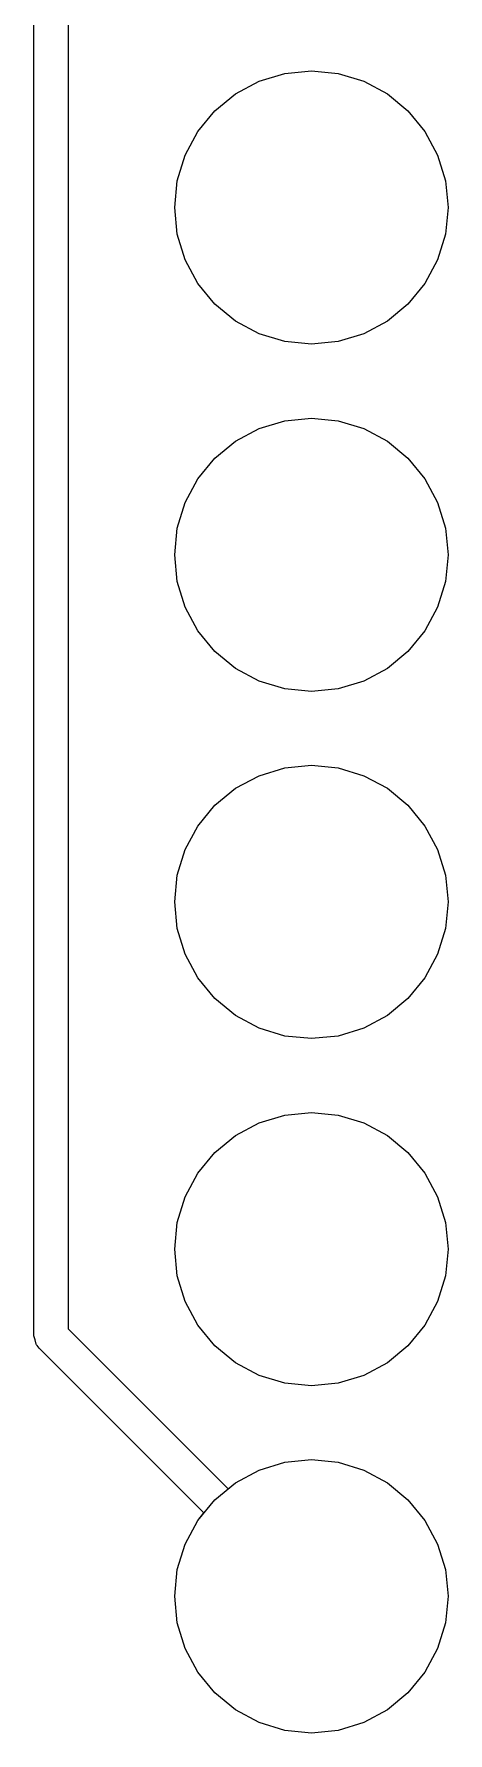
# Model space of a CAD drawing. Header units: millimetres. Extents: x 0 to 489, y -139 to 89.
# Drawn here: x 32.76 to 35.79, y 6.96 to 19.39 of the extents above; entities that cross this region are included whole.
import ezdxf

# ---------------------------------------------------------------- set-up
doc = ezdxf.new("R2010")
doc.units = ezdxf.units.MM
doc.header["$MEASUREMENT"] = 0
doc.layers.add('BLACK', color=7, linetype='CONTINUOUS')

msp = doc.modelspace()

# ---------------------------------------------------------------- linework, layer by layer
at = {"layer": 'BLACK', "linetype": 'Continuous'}
for p, q in [((33.01407, 21.65039), (33.01407, 9.91219)), ((32.76407, 9.86039), (32.76407, 21.59859)), ((34.23807, 18.94689), (34.41107, 19.03929)), ((34.23807, 18.94689), (34.41107, 19.03929)), ((34.23807, 18.94689), (34.41107, 19.03929)), ((34.23807, 18.94689), (34.41107, 19.03929)), ((34.41107, 19.03929), (34.59907, 19.09619)), ((34.41107, 19.03929), (34.59907, 19.09619)), ((34.41107, 19.03929), (34.59907, 19.09619)), ((34.41107, 19.03929), (34.59907, 19.09619)), ((34.59907, 19.09619), (34.79407, 19.11539)), ((34.59907, 19.09619), (34.79407, 19.11539)), ((34.59907, 19.09619), (34.79407, 19.11539)), ((34.59907, 19.09619), (34.79407, 19.11539)), ((34.79407, 19.11539), (34.98907, 19.09619)), ((34.79407, 19.11539), (34.98907, 19.09619)), ((34.79407, 19.11539), (34.98907, 19.09619)), ((34.79407, 19.11539), (34.98907, 19.09619)), ((34.98907, 19.09619), (35.17707, 19.03929)), ((34.98907, 19.09619), (35.17707, 19.03929)), ((34.98907, 19.09619), (35.17707, 19.03929)), ((34.98907, 19.09619), (35.17707, 19.03929)), ((35.17707, 19.03929), (35.35007, 18.94689)), ((35.17707, 19.03929), (35.35007, 18.94689)), ((35.17707, 19.03929), (35.35007, 18.94689)), ((35.17707, 19.03929), (35.35007, 18.94689)), ((34.08707, 18.82249), (34.23807, 18.94689)), ((34.08707, 18.82249), (34.23807, 18.94689)), ((34.08707, 18.82249), (34.23807, 18.94689)), ((34.08707, 18.82249), (34.23807, 18.94689)), ((35.35007, 18.94689), (35.50107, 18.82249)), ((35.35007, 18.94689), (35.50107, 18.82249)), ((35.35007, 18.94689), (35.50107, 18.82249)), ((35.35007, 18.94689), (35.50107, 18.82249)), ((33.96307, 18.67099), (34.08707, 18.82249)), ((33.96307, 18.67099), (34.08707, 18.82249)), ((33.96307, 18.67099), (34.08707, 18.82249)), ((33.96307, 18.67099), (34.08707, 18.82249)), ((35.50107, 18.82249), (35.62507, 18.67099)), ((35.50107, 18.82249), (35.62507, 18.67099)), ((35.50107, 18.82249), (35.62507, 18.67099)), ((35.50107, 18.82249), (35.62507, 18.67099)), ((33.87007, 18.49809), (33.96307, 18.67099)), ((33.87007, 18.49809), (33.96307, 18.67099)), ((33.87007, 18.49809), (33.96307, 18.67099)), ((33.87007, 18.49809), (33.96307, 18.67099)), ((35.62507, 18.67099), (35.71807, 18.49809)), ((35.62507, 18.67099), (35.71807, 18.49809)), ((35.62507, 18.67099), (35.71807, 18.49809)), ((35.62507, 18.67099), (35.71807, 18.49809)), ((33.81307, 18.31049), (33.87007, 18.49809)), ((33.81307, 18.31049), (33.87007, 18.49809)), ((33.81307, 18.31049), (33.87007, 18.49809)), ((33.81307, 18.31049), (33.87007, 18.49809)), ((35.71807, 18.49809), (35.77507, 18.31049)), ((35.71807, 18.49809), (35.77507, 18.31049)), ((35.71807, 18.49809), (35.77507, 18.31049)), ((35.71807, 18.49809), (35.77507, 18.31049)), ((33.79407, 18.11539), (33.81307, 18.31049)), ((33.79407, 18.11539), (33.81307, 18.31049)), ((33.79407, 18.11539), (33.81307, 18.31049)), ((33.79407, 18.11539), (33.81307, 18.31049)), ((35.77507, 18.31049), (35.79407, 18.11539)), ((35.77507, 18.31049), (35.79407, 18.11539)), ((35.77507, 18.31049), (35.79407, 18.11539)), ((35.77507, 18.31049), (35.79407, 18.11539)), ((33.81307, 17.92029), (33.79407, 18.11539)), ((33.81307, 17.92029), (33.79407, 18.11539)), ((33.81307, 17.92029), (33.79407, 18.11539)), ((33.81307, 17.92029), (33.79407, 18.11539)), ((35.79407, 18.11539), (35.77507, 17.92029)), ((35.79407, 18.11539), (35.77507, 17.92029)), ((35.79407, 18.11539), (35.77507, 17.92029)), ((35.79407, 18.11539), (35.77507, 17.92029)), ((33.87007, 17.73269), (33.81307, 17.92029)), ((33.87007, 17.73269), (33.81307, 17.92029)), ((33.87007, 17.73269), (33.81307, 17.92029)), ((33.87007, 17.73269), (33.81307, 17.92029)), ((35.77507, 17.92029), (35.71807, 17.73269)), ((35.77507, 17.92029), (35.71807, 17.73269)), ((35.77507, 17.92029), (35.71807, 17.73269)), ((35.77507, 17.92029), (35.71807, 17.73269)), ((33.96307, 17.55979), (33.87007, 17.73269)), ((33.96307, 17.55979), (33.87007, 17.73269)), ((33.96307, 17.55979), (33.87007, 17.73269)), ((33.96307, 17.55979), (33.87007, 17.73269)), ((35.71807, 17.73269), (35.62507, 17.55979)), ((35.71807, 17.73269), (35.62507, 17.55979)), ((35.71807, 17.73269), (35.62507, 17.55979)), ((35.71807, 17.73269), (35.62507, 17.55979)), ((34.08707, 17.40829), (33.96307, 17.55979)), ((34.08707, 17.40829), (33.96307, 17.55979)), ((34.08707, 17.40829), (33.96307, 17.55979)), ((34.08707, 17.40829), (33.96307, 17.55979)), ((35.62507, 17.55979), (35.50107, 17.40829)), ((35.62507, 17.55979), (35.50107, 17.40829)), ((35.62507, 17.55979), (35.50107, 17.40829)), ((35.62507, 17.55979), (35.50107, 17.40829)), ((34.23807, 17.28389), (34.08707, 17.40829)), ((34.23807, 17.28389), (34.08707, 17.40829)), ((34.23807, 17.28389), (34.08707, 17.40829)), ((34.23807, 17.28389), (34.08707, 17.40829)), ((35.50107, 17.40829), (35.35007, 17.28389)), ((35.50107, 17.40829), (35.35007, 17.28389)), ((35.50107, 17.40829), (35.35007, 17.28389)), ((35.50107, 17.40829), (35.35007, 17.28389)), ((34.41107, 17.19149), (34.23807, 17.28389)), ((34.41107, 17.19149), (34.23807, 17.28389)), ((34.41107, 17.19149), (34.23807, 17.28389)), ((34.41107, 17.19149), (34.23807, 17.28389)), ((35.35007, 17.28389), (35.17707, 17.19149)), ((35.35007, 17.28389), (35.17707, 17.19149)), ((35.35007, 17.28389), (35.17707, 17.19149)), ((35.35007, 17.28389), (35.17707, 17.19149)), ((34.59907, 17.13459), (34.41107, 17.19149)), ((34.59907, 17.13459), (34.41107, 17.19149)), ((34.59907, 17.13459), (34.41107, 17.19149)), ((34.59907, 17.13459), (34.41107, 17.19149)), ((35.17707, 17.19149), (34.98907, 17.13459)), ((35.17707, 17.19149), (34.98907, 17.13459)), ((35.17707, 17.19149), (34.98907, 17.13459)), ((35.17707, 17.19149), (34.98907, 17.13459)), ((34.79407, 17.11539), (34.59907, 17.13459)), ((34.79407, 17.11539), (34.59907, 17.13459)), ((34.79407, 17.11539), (34.59907, 17.13459)), ((34.79407, 17.11539), (34.59907, 17.13459)), ((34.98907, 17.13459), (34.79407, 17.11539)), ((34.98907, 17.13459), (34.79407, 17.11539)), ((34.98907, 17.13459), (34.79407, 17.11539)), ((34.98907, 17.13459), (34.79407, 17.11539)), ((34.41107, 16.49929), (34.59907, 16.55619)), ((34.41107, 16.49929), (34.59907, 16.55619)), ((34.41107, 16.49929), (34.59907, 16.55619)), ((34.41107, 16.49929), (34.59907, 16.55619)), ((34.59907, 16.55619), (34.79407, 16.57539)), ((34.59907, 16.55619), (34.79407, 16.57539)), ((34.59907, 16.55619), (34.79407, 16.57539)), ((34.59907, 16.55619), (34.79407, 16.57539)), ((34.79407, 16.57539), (34.98907, 16.55619)), ((34.79407, 16.57539), (34.98907, 16.55619)), ((34.79407, 16.57539), (34.98907, 16.55619)), ((34.79407, 16.57539), (34.98907, 16.55619)), ((34.98907, 16.55619), (35.17707, 16.49929)), ((34.98907, 16.55619), (35.17707, 16.49929)), ((34.98907, 16.55619), (35.17707, 16.49929)), ((34.98907, 16.55619), (35.17707, 16.49929)), ((34.23807, 16.40689), (34.41107, 16.49929)), ((34.23807, 16.40689), (34.41107, 16.49929)), ((34.23807, 16.40689), (34.41107, 16.49929)), ((34.23807, 16.40689), (34.41107, 16.49929)), ((35.17707, 16.49929), (35.35007, 16.40689)), ((35.17707, 16.49929), (35.35007, 16.40689)), ((35.17707, 16.49929), (35.35007, 16.40689)), ((35.17707, 16.49929), (35.35007, 16.40689)), ((34.08707, 16.28249), (34.23807, 16.40689)), ((34.08707, 16.28249), (34.23807, 16.40689)), ((34.08707, 16.28249), (34.23807, 16.40689)), ((34.08707, 16.28249), (34.23807, 16.40689)), ((35.35007, 16.40689), (35.50107, 16.28249)), ((35.35007, 16.40689), (35.50107, 16.28249)), ((35.35007, 16.40689), (35.50107, 16.28249)), ((35.35007, 16.40689), (35.50107, 16.28249)), ((33.96307, 16.13099), (34.08707, 16.28249)), ((33.96307, 16.13099), (34.08707, 16.28249)), ((33.96307, 16.13099), (34.08707, 16.28249)), ((33.96307, 16.13099), (34.08707, 16.28249)), ((35.50107, 16.28249), (35.62507, 16.13099)), ((35.50107, 16.28249), (35.62507, 16.13099)), ((35.50107, 16.28249), (35.62507, 16.13099)), ((35.50107, 16.28249), (35.62507, 16.13099)), ((33.87007, 15.95809), (33.96307, 16.13099)), ((33.87007, 15.95809), (33.96307, 16.13099)), ((33.87007, 15.95809), (33.96307, 16.13099)), ((33.87007, 15.95809), (33.96307, 16.13099)), ((35.62507, 16.13099), (35.71807, 15.95809)), ((35.62507, 16.13099), (35.71807, 15.95809)), ((35.62507, 16.13099), (35.71807, 15.95809)), ((35.62507, 16.13099), (35.71807, 15.95809)), ((33.81307, 15.77049), (33.87007, 15.95809)), ((33.81307, 15.77049), (33.87007, 15.95809)), ((33.81307, 15.77049), (33.87007, 15.95809)), ((33.81307, 15.77049), (33.87007, 15.95809)), ((35.71807, 15.95809), (35.77507, 15.77049)), ((35.71807, 15.95809), (35.77507, 15.77049)), ((35.71807, 15.95809), (35.77507, 15.77049)), ((35.71807, 15.95809), (35.77507, 15.77049)), ((33.79407, 15.57539), (33.81307, 15.77049)), ((33.79407, 15.57539), (33.81307, 15.77049)), ((33.79407, 15.57539), (33.81307, 15.77049)), ((33.79407, 15.57539), (33.81307, 15.77049)), ((35.77507, 15.77049), (35.79407, 15.57539)), ((35.77507, 15.77049), (35.79407, 15.57539)), ((35.77507, 15.77049), (35.79407, 15.57539)), ((35.77507, 15.77049), (35.79407, 15.57539)), ((33.81307, 15.38029), (33.79407, 15.57539)), ((33.81307, 15.38029), (33.79407, 15.57539)), ((33.81307, 15.38029), (33.79407, 15.57539)), ((33.81307, 15.38029), (33.79407, 15.57539)), ((35.79407, 15.57539), (35.77507, 15.38029)), ((35.79407, 15.57539), (35.77507, 15.38029)), ((35.79407, 15.57539), (35.77507, 15.38029)), ((35.79407, 15.57539), (35.77507, 15.38029)), ((33.87007, 15.19269), (33.81307, 15.38029)), ((33.87007, 15.19269), (33.81307, 15.38029)), ((33.87007, 15.19269), (33.81307, 15.38029)), ((33.87007, 15.19269), (33.81307, 15.38029)), ((35.77507, 15.38029), (35.71807, 15.19269)), ((35.77507, 15.38029), (35.71807, 15.19269)), ((35.77507, 15.38029), (35.71807, 15.19269)), ((35.77507, 15.38029), (35.71807, 15.19269)), ((33.96307, 15.01979), (33.87007, 15.19269)), ((33.96307, 15.01979), (33.87007, 15.19269)), ((33.96307, 15.01979), (33.87007, 15.19269)), ((33.96307, 15.01979), (33.87007, 15.19269)), ((35.71807, 15.19269), (35.62507, 15.01979)), ((35.71807, 15.19269), (35.62507, 15.01979)), ((35.71807, 15.19269), (35.62507, 15.01979)), ((35.71807, 15.19269), (35.62507, 15.01979)), ((34.08707, 14.86829), (33.96307, 15.01979)), ((34.08707, 14.86829), (33.96307, 15.01979)), ((34.08707, 14.86829), (33.96307, 15.01979)), ((34.08707, 14.86829), (33.96307, 15.01979)), ((35.62507, 15.01979), (35.50107, 14.86829)), ((35.62507, 15.01979), (35.50107, 14.86829)), ((35.62507, 15.01979), (35.50107, 14.86829)), ((35.62507, 15.01979), (35.50107, 14.86829)), ((34.23807, 14.74389), (34.08707, 14.86829)), ((34.23807, 14.74389), (34.08707, 14.86829)), ((34.23807, 14.74389), (34.08707, 14.86829)), ((34.23807, 14.74389), (34.08707, 14.86829)), ((35.50107, 14.86829), (35.35007, 14.74389)), ((35.50107, 14.86829), (35.35007, 14.74389)), ((35.50107, 14.86829), (35.35007, 14.74389)), ((35.50107, 14.86829), (35.35007, 14.74389)), ((34.41107, 14.65149), (34.23807, 14.74389)), ((34.41107, 14.65149), (34.23807, 14.74389)), ((34.41107, 14.65149), (34.23807, 14.74389)), ((34.41107, 14.65149), (34.23807, 14.74389)), ((35.35007, 14.74389), (35.17707, 14.65149)), ((35.35007, 14.74389), (35.17707, 14.65149)), ((35.35007, 14.74389), (35.17707, 14.65149)), ((35.35007, 14.74389), (35.17707, 14.65149)), ((34.59907, 14.59459), (34.41107, 14.65149)), ((34.59907, 14.59459), (34.41107, 14.65149)), ((34.59907, 14.59459), (34.41107, 14.65149)), ((34.59907, 14.59459), (34.41107, 14.65149)), ((34.79407, 14.57539), (34.59907, 14.59459)), ((34.79407, 14.57539), (34.59907, 14.59459)), ((34.79407, 14.57539), (34.59907, 14.59459)), ((34.79407, 14.57539), (34.59907, 14.59459)), ((34.98907, 14.59459), (34.79407, 14.57539)), ((34.98907, 14.59459), (34.79407, 14.57539)), ((34.98907, 14.59459), (34.79407, 14.57539)), ((34.98907, 14.59459), (34.79407, 14.57539)), ((35.17707, 14.65149), (34.98907, 14.59459)), ((35.17707, 14.65149), (34.98907, 14.59459)), ((35.17707, 14.65149), (34.98907, 14.59459)), ((35.17707, 14.65149), (34.98907, 14.59459)), ((34.23807, 13.86689), (34.41107, 13.95929)), ((34.23807, 13.86689), (34.41107, 13.95929)), ((34.23807, 13.86689), (34.41107, 13.95929)), ((34.23807, 13.86689), (34.41107, 13.95929)), ((34.41107, 13.95929), (34.59907, 14.01619)), ((34.41107, 13.95929), (34.59907, 14.01619)), ((34.41107, 13.95929), (34.59907, 14.01619)), ((34.41107, 13.95929), (34.59907, 14.01619)), ((34.59907, 14.01619), (34.79407, 14.03539)), ((34.59907, 14.01619), (34.79407, 14.03539)), ((34.59907, 14.01619), (34.79407, 14.03539)), ((34.59907, 14.01619), (34.79407, 14.03539)), ((34.79407, 14.03539), (34.98907, 14.01619)), ((34.79407, 14.03539), (34.98907, 14.01619)), ((34.79407, 14.03539), (34.98907, 14.01619)), ((34.79407, 14.03539), (34.98907, 14.01619)), ((34.98907, 14.01619), (35.17707, 13.95929)), ((34.98907, 14.01619), (35.17707, 13.95929)), ((34.98907, 14.01619), (35.17707, 13.95929)), ((34.98907, 14.01619), (35.17707, 13.95929)), ((35.17707, 13.95929), (35.35007, 13.86689)), ((35.17707, 13.95929), (35.35007, 13.86689)), ((35.17707, 13.95929), (35.35007, 13.86689)), ((35.17707, 13.95929), (35.35007, 13.86689)), ((34.08707, 13.74249), (34.23807, 13.86689)), ((34.08707, 13.74249), (34.23807, 13.86689)), ((34.08707, 13.74249), (34.23807, 13.86689)), ((34.08707, 13.74249), (34.23807, 13.86689)), ((35.35007, 13.86689), (35.50107, 13.74249)), ((35.35007, 13.86689), (35.50107, 13.74249)), ((35.35007, 13.86689), (35.50107, 13.74249)), ((35.35007, 13.86689), (35.50107, 13.74249)), ((33.96307, 13.59099), (34.08707, 13.74249)), ((33.96307, 13.59099), (34.08707, 13.74249)), ((33.96307, 13.59099), (34.08707, 13.74249)), ((33.96307, 13.59099), (34.08707, 13.74249)), ((35.50107, 13.74249), (35.62507, 13.59099)), ((35.50107, 13.74249), (35.62507, 13.59099)), ((35.50107, 13.74249), (35.62507, 13.59099)), ((35.50107, 13.74249), (35.62507, 13.59099)), ((33.87007, 13.41809), (33.96307, 13.59099)), ((33.87007, 13.41809), (33.96307, 13.59099)), ((33.87007, 13.41809), (33.96307, 13.59099)), ((33.87007, 13.41809), (33.96307, 13.59099)), ((35.62507, 13.59099), (35.71807, 13.41809)), ((35.62507, 13.59099), (35.71807, 13.41809)), ((35.62507, 13.59099), (35.71807, 13.41809)), ((35.62507, 13.59099), (35.71807, 13.41809)), ((33.81307, 13.23049), (33.87007, 13.41809)), ((33.81307, 13.23049), (33.87007, 13.41809)), ((33.81307, 13.23049), (33.87007, 13.41809)), ((33.81307, 13.23049), (33.87007, 13.41809)), ((35.71807, 13.41809), (35.77507, 13.23049)), ((35.71807, 13.41809), (35.77507, 13.23049)), ((35.71807, 13.41809), (35.77507, 13.23049)), ((35.71807, 13.41809), (35.77507, 13.23049)), ((33.79407, 13.03539), (33.81307, 13.23049)), ((33.79407, 13.03539), (33.81307, 13.23049)), ((33.79407, 13.03539), (33.81307, 13.23049)), ((33.79407, 13.03539), (33.81307, 13.23049)), ((35.77507, 13.23049), (35.79407, 13.03539)), ((35.77507, 13.23049), (35.79407, 13.03539)), ((35.77507, 13.23049), (35.79407, 13.03539)), ((35.77507, 13.23049), (35.79407, 13.03539)), ((33.81307, 12.84029), (33.79407, 13.03539)), ((33.81307, 12.84029), (33.79407, 13.03539)), ((33.81307, 12.84029), (33.79407, 13.03539)), ((33.81307, 12.84029), (33.79407, 13.03539)), ((35.79407, 13.03539), (35.77507, 12.84029)), ((35.79407, 13.03539), (35.77507, 12.84029)), ((35.79407, 13.03539), (35.77507, 12.84029)), ((35.79407, 13.03539), (35.77507, 12.84029)), ((33.87007, 12.65269), (33.81307, 12.84029)), ((33.87007, 12.65269), (33.81307, 12.84029)), ((33.87007, 12.65269), (33.81307, 12.84029)), ((33.87007, 12.65269), (33.81307, 12.84029)), ((35.77507, 12.84029), (35.71807, 12.65269)), ((35.77507, 12.84029), (35.71807, 12.65269)), ((35.77507, 12.84029), (35.71807, 12.65269)), ((35.77507, 12.84029), (35.71807, 12.65269)), ((33.96307, 12.47979), (33.87007, 12.65269)), ((33.96307, 12.47979), (33.87007, 12.65269)), ((33.96307, 12.47979), (33.87007, 12.65269)), ((33.96307, 12.47979), (33.87007, 12.65269)), ((35.71807, 12.65269), (35.62507, 12.47979)), ((35.71807, 12.65269), (35.62507, 12.47979)), ((35.71807, 12.65269), (35.62507, 12.47979)), ((35.71807, 12.65269), (35.62507, 12.47979)), ((34.08707, 12.32829), (33.96307, 12.47979)), ((34.08707, 12.32829), (33.96307, 12.47979)), ((34.08707, 12.32829), (33.96307, 12.47979)), ((34.08707, 12.32829), (33.96307, 12.47979)), ((35.62507, 12.47979), (35.50107, 12.32829)), ((35.62507, 12.47979), (35.50107, 12.32829)), ((35.62507, 12.47979), (35.50107, 12.32829)), ((35.62507, 12.47979), (35.50107, 12.32829)), ((34.23807, 12.20389), (34.08707, 12.32829)), ((34.23807, 12.20389), (34.08707, 12.32829)), ((34.23807, 12.20389), (34.08707, 12.32829)), ((34.23807, 12.20389), (34.08707, 12.32829)), ((35.50107, 12.32829), (35.35007, 12.20389)), ((35.50107, 12.32829), (35.35007, 12.20389)), ((35.50107, 12.32829), (35.35007, 12.20389)), ((35.50107, 12.32829), (35.35007, 12.20389)), ((34.41107, 12.11149), (34.23807, 12.20389)), ((34.41107, 12.11149), (34.23807, 12.20389)), ((34.41107, 12.11149), (34.23807, 12.20389)), ((34.41107, 12.11149), (34.23807, 12.20389)), ((35.35007, 12.20389), (35.17707, 12.11149)), ((35.35007, 12.20389), (35.17707, 12.11149)), ((35.35007, 12.20389), (35.17707, 12.11149)), ((35.35007, 12.20389), (35.17707, 12.11149)), ((34.59907, 12.05459), (34.41107, 12.11149)), ((34.59907, 12.05459), (34.41107, 12.11149)), ((34.59907, 12.05459), (34.41107, 12.11149)), ((34.59907, 12.05459), (34.41107, 12.11149)), ((35.17707, 12.11149), (34.98907, 12.05459)), ((35.17707, 12.11149), (34.98907, 12.05459)), ((35.17707, 12.11149), (34.98907, 12.05459)), ((35.17707, 12.11149), (34.98907, 12.05459)), ((34.79407, 12.03539), (34.59907, 12.05459)), ((34.79407, 12.03539), (34.59907, 12.05459)), ((34.79407, 12.03539), (34.59907, 12.05459)), ((34.79407, 12.03539), (34.59907, 12.05459)), ((34.98907, 12.05459), (34.79407, 12.03539)), ((34.98907, 12.05459), (34.79407, 12.03539)), ((34.98907, 12.05459), (34.79407, 12.03539)), ((34.98907, 12.05459), (34.79407, 12.03539)), ((34.41107, 11.41929), (34.59907, 11.47619)), ((34.41107, 11.41929), (34.59907, 11.47619)), ((34.41107, 11.41929), (34.59907, 11.47619)), ((34.41107, 11.41929), (34.59907, 11.47619)), ((34.59907, 11.47619), (34.79407, 11.49539)), ((34.59907, 11.47619), (34.79407, 11.49539)), ((34.59907, 11.47619), (34.79407, 11.49539)), ((34.59907, 11.47619), (34.79407, 11.49539)), ((34.79407, 11.49539), (34.98907, 11.47619)), ((34.79407, 11.49539), (34.98907, 11.47619)), ((34.79407, 11.49539), (34.98907, 11.47619)), ((34.79407, 11.49539), (34.98907, 11.47619)), ((34.98907, 11.47619), (35.17707, 11.41929)), ((34.98907, 11.47619), (35.17707, 11.41929)), ((34.98907, 11.47619), (35.17707, 11.41929)), ((34.98907, 11.47619), (35.17707, 11.41929)), ((34.08707, 11.20249), (34.23807, 11.32689)), ((34.08707, 11.20249), (34.23807, 11.32689)), ((34.08707, 11.20249), (34.23807, 11.32689)), ((34.08707, 11.20249), (34.23807, 11.32689)), ((34.23807, 11.32689), (34.41107, 11.41929)), ((34.23807, 11.32689), (34.41107, 11.41929)), ((34.23807, 11.32689), (34.41107, 11.41929)), ((34.23807, 11.32689), (34.41107, 11.41929)), ((35.17707, 11.41929), (35.35007, 11.32689)), ((35.17707, 11.41929), (35.35007, 11.32689)), ((35.17707, 11.41929), (35.35007, 11.32689)), ((35.17707, 11.41929), (35.35007, 11.32689)), ((35.35007, 11.32689), (35.50107, 11.20249)), ((35.35007, 11.32689), (35.50107, 11.20249)), ((35.35007, 11.32689), (35.50107, 11.20249)), ((35.35007, 11.32689), (35.50107, 11.20249)), ((33.96307, 11.05099), (34.08707, 11.20249)), ((33.96307, 11.05099), (34.08707, 11.20249)), ((33.96307, 11.05099), (34.08707, 11.20249)), ((33.96307, 11.05099), (34.08707, 11.20249)), ((35.50107, 11.20249), (35.62507, 11.05099)), ((35.50107, 11.20249), (35.62507, 11.05099)), ((35.50107, 11.20249), (35.62507, 11.05099)), ((35.50107, 11.20249), (35.62507, 11.05099)), ((33.87007, 10.87809), (33.96307, 11.05099)), ((33.87007, 10.87809), (33.96307, 11.05099)), ((33.87007, 10.87809), (33.96307, 11.05099)), ((33.87007, 10.87809), (33.96307, 11.05099)), ((35.62507, 11.05099), (35.71807, 10.87809)), ((35.62507, 11.05099), (35.71807, 10.87809)), ((35.62507, 11.05099), (35.71807, 10.87809)), ((35.62507, 11.05099), (35.71807, 10.87809)), ((33.81307, 10.69049), (33.87007, 10.87809)), ((33.81307, 10.69049), (33.87007, 10.87809)), ((33.81307, 10.69049), (33.87007, 10.87809)), ((33.81307, 10.69049), (33.87007, 10.87809)), ((35.71807, 10.87809), (35.77507, 10.69049)), ((35.71807, 10.87809), (35.77507, 10.69049)), ((35.71807, 10.87809), (35.77507, 10.69049)), ((35.71807, 10.87809), (35.77507, 10.69049)), ((33.79407, 10.49539), (33.81307, 10.69049)), ((33.79407, 10.49539), (33.81307, 10.69049)), ((33.79407, 10.49539), (33.81307, 10.69049)), ((33.79407, 10.49539), (33.81307, 10.69049)), ((35.77507, 10.69049), (35.79407, 10.49539)), ((35.77507, 10.69049), (35.79407, 10.49539)), ((35.77507, 10.69049), (35.79407, 10.49539)), ((35.77507, 10.69049), (35.79407, 10.49539)), ((33.81307, 10.30029), (33.79407, 10.49539)), ((33.81307, 10.30029), (33.79407, 10.49539)), ((33.81307, 10.30029), (33.79407, 10.49539)), ((33.81307, 10.30029), (33.79407, 10.49539)), ((35.79407, 10.49539), (35.77507, 10.30029)), ((35.79407, 10.49539), (35.77507, 10.30029)), ((35.79407, 10.49539), (35.77507, 10.30029)), ((35.79407, 10.49539), (35.77507, 10.30029)), ((33.87007, 10.11269), (33.81307, 10.30029)), ((33.87007, 10.11269), (33.81307, 10.30029)), ((33.87007, 10.11269), (33.81307, 10.30029)), ((33.87007, 10.11269), (33.81307, 10.30029)), ((35.77507, 10.30029), (35.71807, 10.11269)), ((35.77507, 10.30029), (35.71807, 10.11269)), ((35.77507, 10.30029), (35.71807, 10.11269)), ((35.77507, 10.30029), (35.71807, 10.11269)), ((33.96307, 9.93979), (33.87007, 10.11269)), ((33.96307, 9.93979), (33.87007, 10.11269)), ((33.96307, 9.93979), (33.87007, 10.11269)), ((33.96307, 9.93979), (33.87007, 10.11269)), ((35.71807, 10.11269), (35.62507, 9.93979)), ((35.71807, 10.11269), (35.62507, 9.93979)), ((35.71807, 10.11269), (35.62507, 9.93979)), ((35.71807, 10.11269), (35.62507, 9.93979)), ((32.77307, 9.83069), (32.76407, 9.86039)), ((32.77907, 9.80049), (32.77307, 9.83069)), ((33.01407, 9.91219), (34.18407, 8.74219)), ((34.08707, 9.78829), (33.96307, 9.93979)), ((34.08707, 9.78829), (33.96307, 9.93979)), ((34.08707, 9.78829), (33.96307, 9.93979)), ((34.08707, 9.78829), (33.96307, 9.93979)), ((35.62507, 9.93979), (35.50107, 9.78829)), ((35.62507, 9.93979), (35.50107, 9.78829)), ((35.62507, 9.93979), (35.50107, 9.78829)), ((35.62507, 9.93979), (35.50107, 9.78829)), ((32.78307, 9.79539), (32.77907, 9.80049)), ((32.78407, 9.79279), (32.78307, 9.79539)), ((32.78707, 9.78989), (32.78407, 9.79279)), ((32.80107, 9.77199), (32.78707, 9.78989)), ((34.00707, 8.56539), (32.80107, 9.77199)), ((34.23807, 9.66389), (34.08707, 9.78829)), ((34.23807, 9.66389), (34.08707, 9.78829)), ((34.23807, 9.66389), (34.08707, 9.78829)), ((34.23807, 9.66389), (34.08707, 9.78829)), ((35.50107, 9.78829), (35.35007, 9.66389)), ((35.50107, 9.78829), (35.35007, 9.66389)), ((35.50107, 9.78829), (35.35007, 9.66389)), ((35.50107, 9.78829), (35.35007, 9.66389)), ((34.41107, 9.57149), (34.23807, 9.66389)), ((34.41107, 9.57149), (34.23807, 9.66389)), ((34.41107, 9.57149), (34.23807, 9.66389)), ((34.41107, 9.57149), (34.23807, 9.66389)), ((34.59907, 9.51459), (34.41107, 9.57149)), ((34.59907, 9.51459), (34.41107, 9.57149)), ((34.59907, 9.51459), (34.41107, 9.57149)), ((34.59907, 9.51459), (34.41107, 9.57149)), ((35.17707, 9.57149), (34.98907, 9.51459)), ((35.17707, 9.57149), (34.98907, 9.51459)), ((35.17707, 9.57149), (34.98907, 9.51459)), ((35.17707, 9.57149), (34.98907, 9.51459)), ((35.35007, 9.66389), (35.17707, 9.57149)), ((35.35007, 9.66389), (35.17707, 9.57149)), ((35.35007, 9.66389), (35.17707, 9.57149)), ((35.35007, 9.66389), (35.17707, 9.57149)), ((34.79407, 9.49539), (34.59907, 9.51459)), ((34.79407, 9.49539), (34.59907, 9.51459)), ((34.79407, 9.49539), (34.59907, 9.51459)), ((34.79407, 9.49539), (34.59907, 9.51459)), ((34.98907, 9.51459), (34.79407, 9.49539)), ((34.98907, 9.51459), (34.79407, 9.49539)), ((34.98907, 9.51459), (34.79407, 9.49539)), ((34.98907, 9.51459), (34.79407, 9.49539)), ((34.59907, 8.93619), (34.79407, 8.95539)), ((34.59907, 8.93619), (34.79407, 8.95539)), ((34.59907, 8.93619), (34.79407, 8.95539)), ((34.59907, 8.93619), (34.79407, 8.95539)), ((34.79407, 8.95539), (34.98907, 8.93619)), ((34.79407, 8.95539), (34.98907, 8.93619)), ((34.79407, 8.95539), (34.98907, 8.93619)), ((34.79407, 8.95539), (34.98907, 8.93619)), ((34.23807, 8.78689), (34.41107, 8.87929)), ((34.23807, 8.78689), (34.41107, 8.87929)), ((34.23807, 8.78689), (34.41107, 8.87929)), ((34.23807, 8.78689), (34.41107, 8.87929)), ((34.41107, 8.87929), (34.59907, 8.93619)), ((34.41107, 8.87929), (34.59907, 8.93619)), ((34.41107, 8.87929), (34.59907, 8.93619)), ((34.41107, 8.87929), (34.59907, 8.93619)), ((34.98907, 8.93619), (35.17707, 8.87929)), ((34.98907, 8.93619), (35.17707, 8.87929)), ((34.98907, 8.93619), (35.17707, 8.87929)), ((34.98907, 8.93619), (35.17707, 8.87929)), ((35.17707, 8.87929), (35.35007, 8.78689)), ((35.17707, 8.87929), (35.35007, 8.78689)), ((35.17707, 8.87929), (35.35007, 8.78689)), ((35.17707, 8.87929), (35.35007, 8.78689)), ((34.08707, 8.66249), (34.23807, 8.78689)), ((34.08707, 8.66249), (34.23807, 8.78689)), ((34.08707, 8.66249), (34.23807, 8.78689)), ((34.18407, 8.74219), (34.23807, 8.78689)), ((35.35007, 8.78689), (35.50107, 8.66249)), ((35.35007, 8.78689), (35.50107, 8.66249)), ((35.35007, 8.78689), (35.50107, 8.66249)), ((35.35007, 8.78689), (35.50107, 8.66249)), ((33.96307, 8.51099), (34.08707, 8.66249)), ((33.96307, 8.51099), (34.08707, 8.66249)), ((33.96307, 8.51099), (34.08707, 8.66249)), ((35.50107, 8.66249), (35.62507, 8.51099)), ((35.50107, 8.66249), (35.62507, 8.51099)), ((35.50107, 8.66249), (35.62507, 8.51099)), ((35.50107, 8.66249), (35.62507, 8.51099)), ((33.87007, 8.33809), (33.96307, 8.51099)), ((33.87007, 8.33809), (33.96307, 8.51099)), ((33.87007, 8.33809), (33.96307, 8.51099)), ((33.87007, 8.33809), (33.96307, 8.51099)), ((33.96307, 8.51099), (34.00707, 8.56539)), ((35.62507, 8.51099), (35.71807, 8.33809)), ((35.62507, 8.51099), (35.71807, 8.33809)), ((35.62507, 8.51099), (35.71807, 8.33809)), ((35.62507, 8.51099), (35.71807, 8.33809)), ((33.81307, 8.15049), (33.87007, 8.33809)), ((33.81307, 8.15049), (33.87007, 8.33809)), ((33.81307, 8.15049), (33.87007, 8.33809)), ((33.81307, 8.15049), (33.87007, 8.33809)), ((35.71807, 8.33809), (35.77507, 8.15049)), ((35.71807, 8.33809), (35.77507, 8.15049)), ((35.71807, 8.33809), (35.77507, 8.15049)), ((35.71807, 8.33809), (35.77507, 8.15049)), ((33.79407, 7.95539), (33.81307, 8.15049)), ((33.79407, 7.95539), (33.81307, 8.15049)), ((33.79407, 7.95539), (33.81307, 8.15049)), ((33.79407, 7.95539), (33.81307, 8.15049)), ((35.77507, 8.15049), (35.79407, 7.95539)), ((35.77507, 8.15049), (35.79407, 7.95539)), ((35.77507, 8.15049), (35.79407, 7.95539)), ((35.77507, 8.15049), (35.79407, 7.95539)), ((33.81307, 7.76029), (33.79407, 7.95539)), ((33.81307, 7.76029), (33.79407, 7.95539)), ((33.81307, 7.76029), (33.79407, 7.95539)), ((33.81307, 7.76029), (33.79407, 7.95539)), ((35.79407, 7.95539), (35.77507, 7.76029)), ((35.79407, 7.95539), (35.77507, 7.76029)), ((35.79407, 7.95539), (35.77507, 7.76029)), ((35.79407, 7.95539), (35.77507, 7.76029)), ((33.87007, 7.57269), (33.81307, 7.76029)), ((33.87007, 7.57269), (33.81307, 7.76029)), ((33.87007, 7.57269), (33.81307, 7.76029)), ((33.87007, 7.57269), (33.81307, 7.76029)), ((35.77507, 7.76029), (35.71807, 7.57269)), ((35.77507, 7.76029), (35.71807, 7.57269)), ((35.77507, 7.76029), (35.71807, 7.57269)), ((35.77507, 7.76029), (35.71807, 7.57269)), ((33.96307, 7.39979), (33.87007, 7.57269)), ((33.96307, 7.39979), (33.87007, 7.57269)), ((33.96307, 7.39979), (33.87007, 7.57269)), ((33.96307, 7.39979), (33.87007, 7.57269)), ((35.71807, 7.57269), (35.62507, 7.39979)), ((35.71807, 7.57269), (35.62507, 7.39979)), ((35.71807, 7.57269), (35.62507, 7.39979)), ((35.71807, 7.57269), (35.62507, 7.39979)), ((34.08707, 7.24839), (33.96307, 7.39979)), ((34.08707, 7.24839), (33.96307, 7.39979)), ((34.08707, 7.24839), (33.96307, 7.39979)), ((34.08707, 7.24839), (33.96307, 7.39979)), ((35.62507, 7.39979), (35.50107, 7.24839)), ((35.62507, 7.39979), (35.50107, 7.24839)), ((35.62507, 7.39979), (35.50107, 7.24839)), ((35.62507, 7.39979), (35.50107, 7.24839)), ((34.23807, 7.12439), (34.08707, 7.24839)), ((34.23807, 7.12439), (34.08707, 7.24839)), ((34.23807, 7.12439), (34.08707, 7.24839)), ((34.23807, 7.12439), (34.08707, 7.24839)), ((35.50107, 7.24839), (35.35007, 7.12439)), ((35.50107, 7.24839), (35.35007, 7.12439)), ((35.50107, 7.24839), (35.35007, 7.12439)), ((35.50107, 7.24839), (35.35007, 7.12439)), ((34.41107, 7.03139), (34.23807, 7.12439)), ((34.41107, 7.03139), (34.23807, 7.12439)), ((34.41107, 7.03139), (34.23807, 7.12439)), ((34.41107, 7.03139), (34.23807, 7.12439)), ((35.35007, 7.12439), (35.17707, 7.03139)), ((35.35007, 7.12439), (35.17707, 7.03139)), ((35.35007, 7.12439), (35.17707, 7.03139)), ((35.35007, 7.12439), (35.17707, 7.03139)), ((34.59907, 6.97439), (34.41107, 7.03139)), ((34.59907, 6.97439), (34.41107, 7.03139)), ((34.59907, 6.97439), (34.41107, 7.03139)), ((34.59907, 6.97439), (34.41107, 7.03139)), ((34.79407, 6.95539), (34.59907, 6.97439)), ((34.79407, 6.95539), (34.59907, 6.97439)), ((34.79407, 6.95539), (34.59907, 6.97439)), ((34.79407, 6.95539), (34.59907, 6.97439)), ((34.98907, 6.97439), (34.79407, 6.95539)), ((34.98907, 6.97439), (34.79407, 6.95539)), ((34.98907, 6.97439), (34.79407, 6.95539)), ((34.98907, 6.97439), (34.79407, 6.95539)), ((35.17707, 7.03139), (34.98907, 6.97439)), ((35.17707, 7.03139), (34.98907, 6.97439)), ((35.17707, 7.03139), (34.98907, 6.97439)), ((35.17707, 7.03139), (34.98907, 6.97439))]:
    msp.add_line(p, q, dxfattribs=at)

doc.saveas('drawing.dxf')
